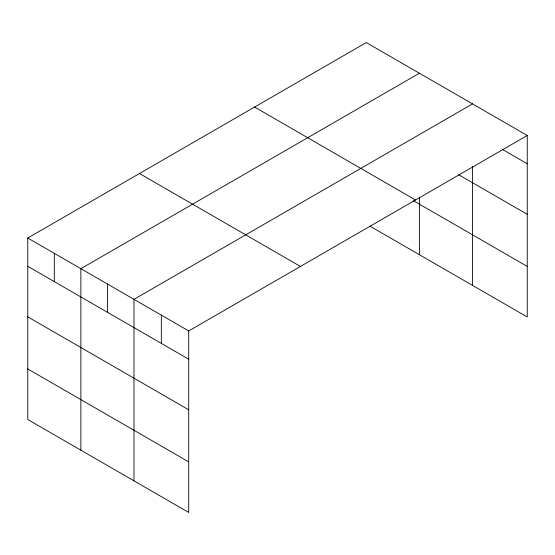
<?xml version="1.0" encoding="UTF-8"?>
<svg xmlns="http://www.w3.org/2000/svg" width="555" height="555" viewBox="0 0 555 555"><rect width="100%" height="100%" fill="white"/><g stroke="black" fill="none" stroke-linecap="round" stroke-linejoin="round"><path stroke-width="0.83" d="M527.25 135.489L366.293 42.562L27.75 238.019L27.75 419.511L188.707 512.438L188.707 330.947L527.25 135.489L527.25 316.981L369.984 226.183M419.407 73.232L80.864 268.689L80.864 450.174M472.527 103.896L133.984 299.353L133.984 480.838M502.844 149.663L527.25 163.753M458.506 174.631L527.25 214.32M254.572 107.066L415.529 199.994M413.51 200.75L527.25 266.414M139.471 173.521L300.428 266.449M27.75 238.019L188.707 330.947M27.75 266.282L188.707 359.21M27.75 316.85L188.707 409.777M27.75 368.943L188.707 461.871M472.527 166.438L472.527 285.381M419.407 197.323L419.407 254.717M161.345 315.15L161.345 343.413M107.42 284.021L107.42 312.285M54.307 253.351L54.307 281.621"/></g></svg>
